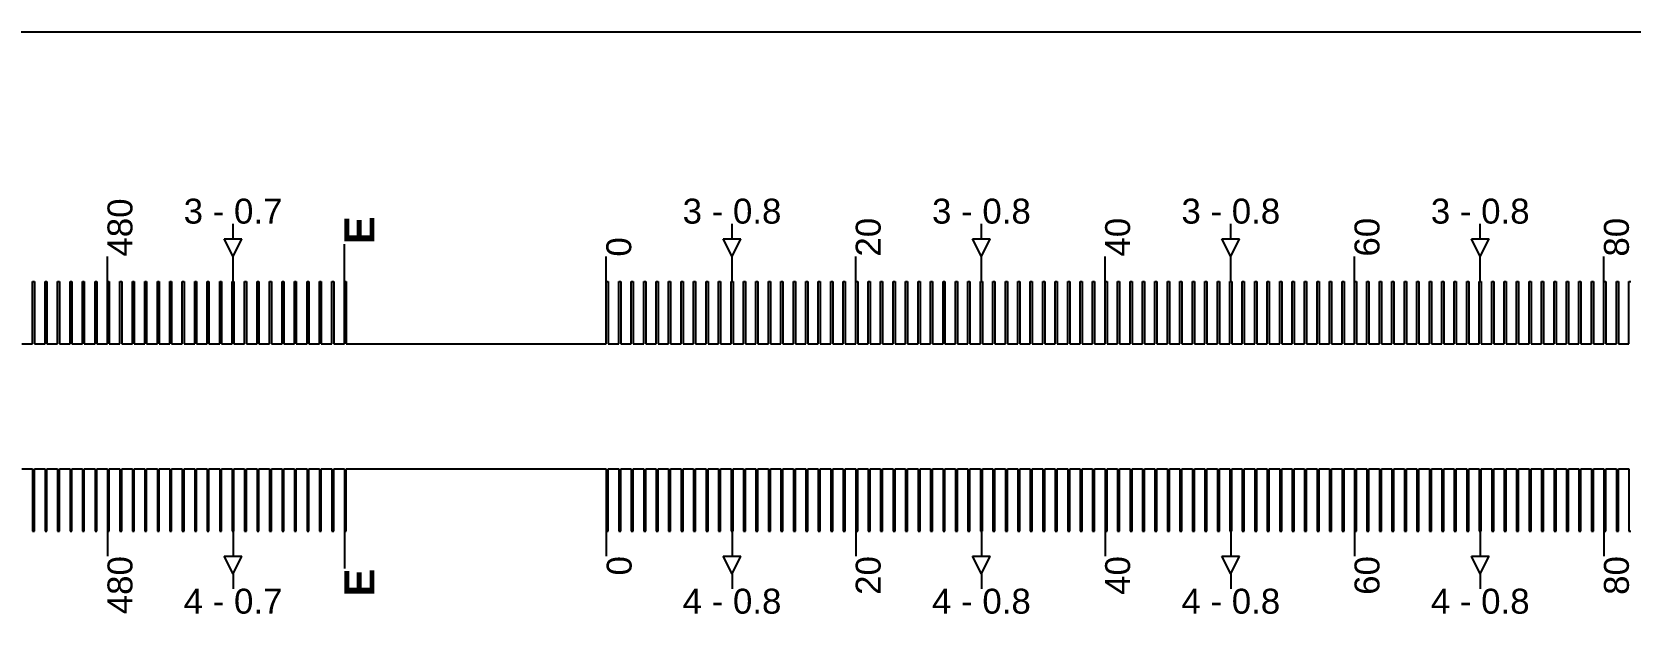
# Model space of a CAD drawing. Extents: x -119394 to 128420, y 74496 to 185496.
# Drawn here: x 6827 to 7467, y 112563 to 112796 of the extents above; entities that cross this region are included whole.
import ezdxf

# ---------------------------------------------------------------- set-up
doc = ezdxf.new("R2010")
doc.units = 13
doc.layers.add('CL - Label-1', color=120, linetype='Continuous')
doc.layers.add('CL - Label-2', color=132, linetype='Continuous')
doc.layers.add('CL - Sub-Micro', color=7, linetype='Continuous', true_color=0x47d1ff)
doc.styles.get("Standard").update_dxf_attribs({"font": 'arial.ttf'})

msp = doc.modelspace()

# ---------------------------------------------------------------- linework, layer by layer
for p, q in [((4356.79, 112795.86), (14856.79, 112795.86)), ((6907.14, 112712.94), (6907.14, 112718.94)), ((7107.19, 112712.94), (7107.19, 112718.94)), ((7207.19, 112712.94), (7207.19, 112718.94)), ((7307.19, 112712.94), (7307.19, 112718.94)), ((7407.19, 112712.94), (7407.19, 112718.94)), ((6951.79, 112695.86), (6951.79, 112710.86)), ((6856.79, 112695.86), (6856.79, 112705.86)), ((6907.14, 112695.86), (6907.14, 112705.86)), ((7056.79, 112695.86), (7056.79, 112705.86)), ((7107.19, 112695.86), (7107.19, 112705.86)), ((7156.79, 112695.86), (7156.79, 112705.86)), ((7207.19, 112695.86), (7207.19, 112705.86)), ((7256.79, 112695.86), (7256.79, 112705.86)), ((7307.19, 112695.86), (7307.19, 112705.86)), ((7356.79, 112695.86), (7356.79, 112705.86)), ((7407.19, 112695.86), (7407.19, 112705.86)), ((7456.79, 112695.86), (7456.79, 112705.86)), ((6856.79, 112595.86), (6856.79, 112585.86)), ((6907.14, 112595.86), (6907.14, 112585.86)), ((6951.79, 112595.86), (6951.79, 112580.86)), ((7056.79, 112595.86), (7056.79, 112585.86)), ((7107.19, 112595.86), (7107.19, 112585.86)), ((7156.79, 112595.86), (7156.79, 112585.86)), ((7207.19, 112595.86), (7207.19, 112585.86)), ((7256.79, 112595.86), (7256.79, 112585.86)), ((7307.19, 112595.86), (7307.19, 112585.86)), ((7356.79, 112595.86), (7356.79, 112585.86)), ((7407.19, 112595.86), (7407.19, 112585.86)), ((7456.79, 112595.86), (7456.79, 112585.86)), ((6907.14, 112578.79), (6907.14, 112572.79)), ((7107.19, 112578.79), (7107.19, 112572.79)), ((7207.19, 112578.79), (7207.19, 112572.79)), ((7307.19, 112578.79), (7307.19, 112572.79)), ((7407.19, 112578.79), (7407.19, 112572.79))]:
    msp.add_line(p, q)
at = {"layer": 'CL - Label-2'}
for p, q in [((6907.14, 112705.86), (6903.6, 112712.96)), ((6903.6, 112712.96), (6910.67, 112712.96)), ((6907.14, 112705.86), (6910.67, 112712.96)), ((7107.19, 112705.86), (7103.65, 112712.96)), ((7103.65, 112712.96), (7110.72, 112712.96)), ((7107.19, 112705.86), (7110.72, 112712.96)), ((7207.19, 112705.86), (7203.65, 112712.96)), ((7203.65, 112712.96), (7210.72, 112712.96)), ((7207.19, 112705.86), (7210.72, 112712.96)), ((7307.19, 112705.86), (7303.65, 112712.96)), ((7303.65, 112712.96), (7310.72, 112712.96)), ((7307.19, 112705.86), (7310.72, 112712.96)), ((7407.19, 112705.86), (7403.65, 112712.96)), ((7403.65, 112712.96), (7410.72, 112712.96)), ((7407.19, 112705.86), (7410.72, 112712.96)), ((6907.14, 112578.79), (6903.6, 112585.89)), ((6903.6, 112585.89), (6910.67, 112585.89)), ((6907.14, 112578.79), (6910.67, 112585.89)), ((7107.19, 112578.79), (7103.65, 112585.89)), ((7103.65, 112585.89), (7110.72, 112585.89)), ((7107.19, 112578.79), (7110.72, 112585.89)), ((7207.19, 112578.79), (7203.65, 112585.89)), ((7203.65, 112585.89), (7210.72, 112585.89)), ((7207.19, 112578.79), (7210.72, 112585.89)), ((7307.19, 112578.79), (7303.65, 112585.89)), ((7303.65, 112585.89), (7310.72, 112585.89)), ((7307.19, 112578.79), (7310.72, 112585.89)), ((7407.19, 112578.79), (7403.65, 112585.89)), ((7403.65, 112585.89), (7410.72, 112585.89)), ((7407.19, 112578.79), (7410.72, 112585.89))]:
    msp.add_line(p, q, dxfattribs=at)
at = {"layer": 'CL - Sub-Micro'}
for p, q in [((6826.79, 112670.86), (6826.79, 112695.86)), ((6826.79, 112695.86), (6827.49, 112695.86)), ((6827.49, 112695.86), (6827.49, 112670.86)), ((6831.79, 112670.86), (6831.79, 112695.86)), ((6831.79, 112695.86), (6832.49, 112695.86)), ((6832.49, 112695.86), (6832.49, 112670.86)), ((6836.79, 112670.86), (6836.79, 112695.86)), ((6836.79, 112695.86), (6837.49, 112695.86)), ((6837.49, 112695.86), (6837.49, 112670.86)), ((6841.79, 112670.86), (6841.79, 112695.86)), ((6841.79, 112695.86), (6842.49, 112695.86)), ((6842.49, 112695.86), (6842.49, 112670.86)), ((6846.79, 112670.86), (6846.79, 112695.86)), ((6846.79, 112695.86), (6847.49, 112695.86)), ((6847.49, 112695.86), (6847.49, 112670.86)), ((6851.79, 112670.86), (6851.79, 112695.86)), ((6851.79, 112695.86), (6852.49, 112695.86)), ((6852.49, 112695.86), (6852.49, 112670.86)), ((6856.79, 112670.86), (6856.79, 112695.86)), ((6856.79, 112695.86), (6857.49, 112695.86)), ((6857.49, 112695.86), (6857.49, 112670.86)), ((6861.79, 112670.86), (6861.79, 112695.86)), ((6861.79, 112695.86), (6862.49, 112695.86)), ((6862.49, 112695.86), (6862.49, 112670.86)), ((6866.79, 112670.86), (6866.79, 112695.86)), ((6866.79, 112695.86), (6867.49, 112695.86)), ((6867.49, 112695.86), (6867.49, 112670.86)), ((6871.79, 112670.86), (6871.79, 112695.86)), ((6871.79, 112695.86), (6872.49, 112695.86)), ((6872.49, 112695.86), (6872.49, 112670.86)), ((6876.79, 112670.86), (6876.79, 112695.86)), ((6876.79, 112695.86), (6877.49, 112695.86)), ((6877.49, 112695.86), (6877.49, 112670.86)), ((6881.79, 112670.86), (6881.79, 112695.86)), ((6881.79, 112695.86), (6882.49, 112695.86)), ((6882.49, 112695.86), (6882.49, 112670.86)), ((6886.79, 112670.86), (6886.79, 112695.86)), ((6886.79, 112695.86), (6887.49, 112695.86)), ((6887.49, 112695.86), (6887.49, 112670.86)), ((6891.79, 112670.86), (6891.79, 112695.86)), ((6891.79, 112695.86), (6892.49, 112695.86)), ((6892.49, 112695.86), (6892.49, 112670.86)), ((6896.79, 112670.86), (6896.79, 112695.86)), ((6896.79, 112695.86), (6897.49, 112695.86)), ((6897.49, 112695.86), (6897.49, 112670.86)), ((6901.79, 112670.86), (6901.79, 112695.86)), ((6901.79, 112695.86), (6902.49, 112695.86)), ((6902.49, 112695.86), (6902.49, 112670.86)), ((6906.79, 112670.86), (6906.79, 112695.86)), ((6906.79, 112695.86), (6907.49, 112695.86)), ((6907.49, 112695.86), (6907.49, 112670.86)), ((6911.79, 112670.86), (6911.79, 112695.86)), ((6911.79, 112695.86), (6912.49, 112695.86)), ((6912.49, 112695.86), (6912.49, 112670.86)), ((6916.79, 112670.86), (6916.79, 112695.86)), ((6916.79, 112695.86), (6917.49, 112695.86)), ((6917.49, 112695.86), (6917.49, 112670.86)), ((6921.79, 112670.86), (6921.79, 112695.86)), ((6921.79, 112695.86), (6922.49, 112695.86)), ((6922.49, 112695.86), (6922.49, 112670.86)), ((6926.79, 112670.86), (6926.79, 112695.86)), ((6926.79, 112695.86), (6927.49, 112695.86)), ((6927.49, 112695.86), (6927.49, 112670.86)), ((6931.79, 112670.86), (6931.79, 112695.86)), ((6931.79, 112695.86), (6932.49, 112695.86)), ((6932.49, 112695.86), (6932.49, 112670.86)), ((6936.79, 112670.86), (6936.79, 112695.86)), ((6936.79, 112695.86), (6937.49, 112695.86)), ((6937.49, 112695.86), (6937.49, 112670.86)), ((6941.79, 112670.86), (6941.79, 112695.86)), ((6941.79, 112695.86), (6942.49, 112695.86)), ((6942.49, 112695.86), (6942.49, 112670.86)), ((6946.79, 112670.86), (6946.79, 112695.86)), ((6946.79, 112695.86), (6947.49, 112695.86)), ((6947.49, 112695.86), (6947.49, 112670.86)), ((6951.79, 112670.86), (6951.79, 112695.86)), ((6951.79, 112695.86), (6952.49, 112695.86)), ((6952.49, 112695.86), (6952.49, 112670.86)), ((7056.79, 112670.86), (7056.79, 112695.86)), ((7056.79, 112695.86), (7057.59, 112695.86)), ((7057.59, 112695.86), (7057.59, 112670.86)), ((7061.79, 112670.86), (7061.79, 112695.86)), ((7061.79, 112695.86), (7062.59, 112695.86)), ((7062.59, 112695.86), (7062.59, 112670.86)), ((7066.79, 112670.86), (7066.79, 112695.86)), ((7066.79, 112695.86), (7067.59, 112695.86)), ((7067.59, 112695.86), (7067.59, 112670.86)), ((7071.79, 112670.86), (7071.79, 112695.86)), ((7071.79, 112695.86), (7072.59, 112695.86)), ((7072.59, 112695.86), (7072.59, 112670.86)), ((7076.79, 112670.86), (7076.79, 112695.86)), ((7076.79, 112695.86), (7077.59, 112695.86)), ((7077.59, 112695.86), (7077.59, 112670.86)), ((7081.79, 112670.86), (7081.79, 112695.86)), ((7081.79, 112695.86), (7082.59, 112695.86)), ((7082.59, 112695.86), (7082.59, 112670.86)), ((7086.79, 112670.86), (7086.79, 112695.86)), ((7086.79, 112695.86), (7087.59, 112695.86)), ((7087.59, 112695.86), (7087.59, 112670.86)), ((7091.79, 112670.86), (7091.79, 112695.86)), ((7091.79, 112695.86), (7092.59, 112695.86)), ((7092.59, 112695.86), (7092.59, 112670.86)), ((7096.79, 112670.86), (7096.79, 112695.86)), ((7096.79, 112695.86), (7097.59, 112695.86)), ((7097.59, 112695.86), (7097.59, 112670.86)), ((7101.79, 112670.86), (7101.79, 112695.86)), ((7101.79, 112695.86), (7102.59, 112695.86)), ((7102.59, 112695.86), (7102.59, 112670.86)), ((7106.79, 112670.86), (7106.79, 112695.86)), ((7106.79, 112695.86), (7107.59, 112695.86)), ((7107.59, 112695.86), (7107.59, 112670.86)), ((7111.79, 112670.86), (7111.79, 112695.86)), ((7111.79, 112695.86), (7112.59, 112695.86)), ((7112.59, 112695.86), (7112.59, 112670.86)), ((7116.79, 112670.86), (7116.79, 112695.86)), ((7116.79, 112695.86), (7117.59, 112695.86)), ((7117.59, 112695.86), (7117.59, 112670.86)), ((7121.79, 112670.86), (7121.79, 112695.86)), ((7121.79, 112695.86), (7122.59, 112695.86)), ((7122.59, 112695.86), (7122.59, 112670.86)), ((7126.79, 112670.86), (7126.79, 112695.86)), ((7126.79, 112695.86), (7127.59, 112695.86)), ((7127.59, 112695.86), (7127.59, 112670.86)), ((7131.79, 112670.86), (7131.79, 112695.86)), ((7131.79, 112695.86), (7132.59, 112695.86)), ((7132.59, 112695.86), (7132.59, 112670.86)), ((7136.79, 112670.86), (7136.79, 112695.86)), ((7136.79, 112695.86), (7137.59, 112695.86)), ((7137.59, 112695.86), (7137.59, 112670.86)), ((7141.79, 112670.86), (7141.79, 112695.86)), ((7141.79, 112695.86), (7142.59, 112695.86)), ((7142.59, 112695.86), (7142.59, 112670.86)), ((7146.79, 112670.86), (7146.79, 112695.86)), ((7146.79, 112695.86), (7147.59, 112695.86)), ((7147.59, 112695.86), (7147.59, 112670.86)), ((7151.79, 112670.86), (7151.79, 112695.86)), ((7151.79, 112695.86), (7152.59, 112695.86)), ((7152.59, 112695.86), (7152.59, 112670.86)), ((7156.79, 112670.86), (7156.79, 112695.86)), ((7156.79, 112695.86), (7157.59, 112695.86)), ((7157.59, 112695.86), (7157.59, 112670.86)), ((7161.79, 112670.86), (7161.79, 112695.86)), ((7161.79, 112695.86), (7162.59, 112695.86)), ((7162.59, 112695.86), (7162.59, 112670.86)), ((7166.79, 112670.86), (7166.79, 112695.86)), ((7166.79, 112695.86), (7167.59, 112695.86)), ((7167.59, 112695.86), (7167.59, 112670.86)), ((7171.79, 112670.86), (7171.79, 112695.86)), ((7171.79, 112695.86), (7172.59, 112695.86)), ((7172.59, 112695.86), (7172.59, 112670.86)), ((7176.79, 112670.86), (7176.79, 112695.86)), ((7176.79, 112695.86), (7177.59, 112695.86)), ((7177.59, 112695.86), (7177.59, 112670.86)), ((7181.79, 112670.86), (7181.79, 112695.86)), ((7181.79, 112695.86), (7182.59, 112695.86)), ((7182.59, 112695.86), (7182.59, 112670.86)), ((7186.79, 112670.86), (7186.79, 112695.86)), ((7186.79, 112695.86), (7187.59, 112695.86)), ((7187.59, 112695.86), (7187.59, 112670.86)), ((7191.79, 112670.86), (7191.79, 112695.86)), ((7191.79, 112695.86), (7192.59, 112695.86)), ((7192.59, 112695.86), (7192.59, 112670.86)), ((7196.79, 112670.86), (7196.79, 112695.86)), ((7196.79, 112695.86), (7197.59, 112695.86)), ((7197.59, 112695.86), (7197.59, 112670.86)), ((7201.79, 112670.86), (7201.79, 112695.86)), ((7201.79, 112695.86), (7202.59, 112695.86)), ((7202.59, 112695.86), (7202.59, 112670.86)), ((7206.79, 112670.86), (7206.79, 112695.86)), ((7206.79, 112695.86), (7207.59, 112695.86)), ((7207.59, 112695.86), (7207.59, 112670.86)), ((7211.79, 112670.86), (7211.79, 112695.86)), ((7211.79, 112695.86), (7212.59, 112695.86)), ((7212.59, 112695.86), (7212.59, 112670.86)), ((7216.79, 112670.86), (7216.79, 112695.86)), ((7216.79, 112695.86), (7217.59, 112695.86)), ((7217.59, 112695.86), (7217.59, 112670.86)), ((7221.79, 112670.86), (7221.79, 112695.86)), ((7221.79, 112695.86), (7222.59, 112695.86)), ((7222.59, 112695.86), (7222.59, 112670.86)), ((7226.79, 112670.86), (7226.79, 112695.86)), ((7226.79, 112695.86), (7227.59, 112695.86)), ((7227.59, 112695.86), (7227.59, 112670.86)), ((7231.79, 112670.86), (7231.79, 112695.86)), ((7231.79, 112695.86), (7232.59, 112695.86)), ((7232.59, 112695.86), (7232.59, 112670.86)), ((7236.79, 112670.86), (7236.79, 112695.86)), ((7236.79, 112695.86), (7237.59, 112695.86)), ((7237.59, 112695.86), (7237.59, 112670.86)), ((7241.79, 112670.86), (7241.79, 112695.86)), ((7241.79, 112695.86), (7242.59, 112695.86)), ((7242.59, 112695.86), (7242.59, 112670.86)), ((7246.79, 112670.86), (7246.79, 112695.86)), ((7246.79, 112695.86), (7247.59, 112695.86)), ((7247.59, 112695.86), (7247.59, 112670.86)), ((7251.79, 112670.86), (7251.79, 112695.86)), ((7251.79, 112695.86), (7252.59, 112695.86)), ((7252.59, 112695.86), (7252.59, 112670.86)), ((7256.79, 112670.86), (7256.79, 112695.86)), ((7256.79, 112695.86), (7257.59, 112695.86)), ((7257.59, 112695.86), (7257.59, 112670.86)), ((7261.79, 112670.86), (7261.79, 112695.86)), ((7261.79, 112695.86), (7262.59, 112695.86)), ((7262.59, 112695.86), (7262.59, 112670.86)), ((7266.79, 112670.86), (7266.79, 112695.86)), ((7266.79, 112695.86), (7267.59, 112695.86)), ((7267.59, 112695.86), (7267.59, 112670.86)), ((7271.79, 112670.86), (7271.79, 112695.86)), ((7271.79, 112695.86), (7272.59, 112695.86)), ((7272.59, 112695.86), (7272.59, 112670.86)), ((7276.79, 112670.86), (7276.79, 112695.86)), ((7276.79, 112695.86), (7277.59, 112695.86)), ((7277.59, 112695.86), (7277.59, 112670.86)), ((7281.79, 112670.86), (7281.79, 112695.86)), ((7281.79, 112695.86), (7282.59, 112695.86)), ((7282.59, 112695.86), (7282.59, 112670.86)), ((7286.79, 112670.86), (7286.79, 112695.86)), ((7286.79, 112695.86), (7287.59, 112695.86)), ((7287.59, 112695.86), (7287.59, 112670.86)), ((7291.79, 112670.86), (7291.79, 112695.86)), ((7291.79, 112695.86), (7292.59, 112695.86)), ((7292.59, 112695.86), (7292.59, 112670.86)), ((7296.79, 112670.86), (7296.79, 112695.86)), ((7296.79, 112695.86), (7297.59, 112695.86)), ((7297.59, 112695.86), (7297.59, 112670.86)), ((7301.79, 112670.86), (7301.79, 112695.86)), ((7301.79, 112695.86), (7302.59, 112695.86)), ((7302.59, 112695.86), (7302.59, 112670.86)), ((7306.79, 112670.86), (7306.79, 112695.86)), ((7306.79, 112695.86), (7307.59, 112695.86)), ((7307.59, 112695.86), (7307.59, 112670.86)), ((7311.79, 112670.86), (7311.79, 112695.86)), ((7311.79, 112695.86), (7312.59, 112695.86)), ((7312.59, 112695.86), (7312.59, 112670.86)), ((7316.79, 112670.86), (7316.79, 112695.86)), ((7316.79, 112695.86), (7317.59, 112695.86)), ((7317.59, 112695.86), (7317.59, 112670.86)), ((7321.79, 112670.86), (7321.79, 112695.86)), ((7321.79, 112695.86), (7322.59, 112695.86)), ((7322.59, 112695.86), (7322.59, 112670.86)), ((7326.79, 112670.86), (7326.79, 112695.86)), ((7326.79, 112695.86), (7327.59, 112695.86)), ((7327.59, 112695.86), (7327.59, 112670.86)), ((7331.79, 112670.86), (7331.79, 112695.86)), ((7331.79, 112695.86), (7332.59, 112695.86)), ((7332.59, 112695.86), (7332.59, 112670.86)), ((7336.79, 112670.86), (7336.79, 112695.86)), ((7336.79, 112695.86), (7337.59, 112695.86)), ((7337.59, 112695.86), (7337.59, 112670.86)), ((7341.79, 112670.86), (7341.79, 112695.86)), ((7341.79, 112695.86), (7342.59, 112695.86)), ((7342.59, 112695.86), (7342.59, 112670.86)), ((7346.79, 112670.86), (7346.79, 112695.86)), ((7346.79, 112695.86), (7347.59, 112695.86)), ((7347.59, 112695.86), (7347.59, 112670.86)), ((7351.79, 112670.86), (7351.79, 112695.86)), ((7351.79, 112695.86), (7352.59, 112695.86)), ((7352.59, 112695.86), (7352.59, 112670.86)), ((7356.79, 112670.86), (7356.79, 112695.86)), ((7356.79, 112695.86), (7357.59, 112695.86)), ((7357.59, 112695.86), (7357.59, 112670.86)), ((7361.79, 112670.86), (7361.79, 112695.86)), ((7361.79, 112695.86), (7362.59, 112695.86)), ((7362.59, 112695.86), (7362.59, 112670.86)), ((7366.79, 112670.86), (7366.79, 112695.86)), ((7366.79, 112695.86), (7367.59, 112695.86)), ((7367.59, 112695.86), (7367.59, 112670.86)), ((7371.79, 112670.86), (7371.79, 112695.86)), ((7371.79, 112695.86), (7372.59, 112695.86)), ((7372.59, 112695.86), (7372.59, 112670.86)), ((7376.79, 112670.86), (7376.79, 112695.86)), ((7376.79, 112695.86), (7377.59, 112695.86)), ((7377.59, 112695.86), (7377.59, 112670.86)), ((7381.79, 112670.86), (7381.79, 112695.86)), ((7381.79, 112695.86), (7382.59, 112695.86)), ((7382.59, 112695.86), (7382.59, 112670.86)), ((7386.79, 112670.86), (7386.79, 112695.86)), ((7386.79, 112695.86), (7387.59, 112695.86)), ((7387.59, 112695.86), (7387.59, 112670.86)), ((7391.79, 112670.86), (7391.79, 112695.86)), ((7391.79, 112695.86), (7392.59, 112695.86)), ((7392.59, 112695.86), (7392.59, 112670.86)), ((7396.79, 112670.86), (7396.79, 112695.86)), ((7396.79, 112695.86), (7397.59, 112695.86)), ((7397.59, 112695.86), (7397.59, 112670.86)), ((7401.79, 112670.86), (7401.79, 112695.86)), ((7401.79, 112695.86), (7402.59, 112695.86)), ((7402.59, 112695.86), (7402.59, 112670.86)), ((7406.79, 112670.86), (7406.79, 112695.86)), ((7406.79, 112695.86), (7407.59, 112695.86)), ((7407.59, 112695.86), (7407.59, 112670.86)), ((7411.79, 112670.86), (7411.79, 112695.86)), ((7411.79, 112695.86), (7412.59, 112695.86)), ((7412.59, 112695.86), (7412.59, 112670.86)), ((7416.79, 112670.86), (7416.79, 112695.86)), ((7416.79, 112695.86), (7417.59, 112695.86)), ((7417.59, 112695.86), (7417.59, 112670.86)), ((7421.79, 112670.86), (7421.79, 112695.86)), ((7421.79, 112695.86), (7422.59, 112695.86)), ((7422.59, 112695.86), (7422.59, 112670.86)), ((7426.79, 112670.86), (7426.79, 112695.86)), ((7426.79, 112695.86), (7427.59, 112695.86)), ((7427.59, 112695.86), (7427.59, 112670.86)), ((7431.79, 112670.86), (7431.79, 112695.86)), ((7431.79, 112695.86), (7432.59, 112695.86)), ((7432.59, 112695.86), (7432.59, 112670.86)), ((7436.79, 112670.86), (7436.79, 112695.86)), ((7436.79, 112695.86), (7437.59, 112695.86)), ((7437.59, 112695.86), (7437.59, 112670.86)), ((7441.79, 112670.86), (7441.79, 112695.86)), ((7441.79, 112695.86), (7442.59, 112695.86)), ((7442.59, 112695.86), (7442.59, 112670.86)), ((7446.79, 112670.86), (7446.79, 112695.86)), ((7446.79, 112695.86), (7447.59, 112695.86)), ((7447.59, 112695.86), (7447.59, 112670.86)), ((7451.79, 112670.86), (7451.79, 112695.86)), ((7451.79, 112695.86), (7452.59, 112695.86)), ((7452.59, 112695.86), (7452.59, 112670.86)), ((7456.79, 112670.86), (7456.79, 112695.86)), ((7456.79, 112695.86), (7457.59, 112695.86)), ((7457.59, 112695.86), (7457.59, 112670.86)), ((7461.79, 112670.86), (7461.79, 112695.86)), ((7461.79, 112695.86), (7462.59, 112695.86)), ((7462.59, 112695.86), (7462.59, 112670.86)), ((7466.79, 112670.86), (7466.79, 112695.86)), ((7466.79, 112695.86), (7467.59, 112695.86)), ((6822.49, 112670.86), (6826.79, 112670.86)), ((6827.49, 112670.86), (6831.79, 112670.86)), ((6832.49, 112670.86), (6836.79, 112670.86)), ((6837.49, 112670.86), (6841.79, 112670.86)), ((6842.49, 112670.86), (6846.79, 112670.86)), ((6847.49, 112670.86), (6851.79, 112670.86)), ((6852.49, 112670.86), (6856.79, 112670.86)), ((6857.49, 112670.86), (6861.79, 112670.86)), ((6862.49, 112670.86), (6866.79, 112670.86)), ((6867.49, 112670.86), (6871.79, 112670.86)), ((6872.49, 112670.86), (6876.79, 112670.86)), ((6877.49, 112670.86), (6881.79, 112670.86)), ((6882.49, 112670.86), (6886.79, 112670.86)), ((6887.49, 112670.86), (6891.79, 112670.86)), ((6892.49, 112670.86), (6896.79, 112670.86)), ((6897.49, 112670.86), (6901.79, 112670.86)), ((6902.49, 112670.86), (6906.79, 112670.86)), ((6907.49, 112670.86), (6911.79, 112670.86)), ((6912.49, 112670.86), (6916.79, 112670.86)), ((6917.49, 112670.86), (6921.79, 112670.86)), ((6922.49, 112670.86), (6926.79, 112670.86)), ((6927.49, 112670.86), (6931.79, 112670.86)), ((6932.49, 112670.86), (6936.79, 112670.86)), ((6937.49, 112670.86), (6941.79, 112670.86)), ((6942.49, 112670.86), (6946.79, 112670.86)), ((6947.49, 112670.86), (6951.79, 112670.86)), ((6952.49, 112670.86), (6956.79, 112670.86)), ((6956.79, 112670.86), (7056.79, 112670.86)), ((7057.59, 112670.86), (7061.79, 112670.86)), ((7062.59, 112670.86), (7066.79, 112670.86)), ((7067.59, 112670.86), (7071.79, 112670.86)), ((7072.59, 112670.86), (7076.79, 112670.86)), ((7077.59, 112670.86), (7081.79, 112670.86)), ((7082.59, 112670.86), (7086.79, 112670.86)), ((7087.59, 112670.86), (7091.79, 112670.86)), ((7092.59, 112670.86), (7096.79, 112670.86)), ((7097.59, 112670.86), (7101.79, 112670.86)), ((7102.59, 112670.86), (7106.79, 112670.86)), ((7107.59, 112670.86), (7111.79, 112670.86)), ((7112.59, 112670.86), (7116.79, 112670.86)), ((7117.59, 112670.86), (7121.79, 112670.86)), ((7122.59, 112670.86), (7126.79, 112670.86)), ((7127.59, 112670.86), (7131.79, 112670.86)), ((7132.59, 112670.86), (7136.79, 112670.86)), ((7137.59, 112670.86), (7141.79, 112670.86)), ((7142.59, 112670.86), (7146.79, 112670.86)), ((7147.59, 112670.86), (7151.79, 112670.86)), ((7152.59, 112670.86), (7156.79, 112670.86)), ((7157.59, 112670.86), (7161.79, 112670.86)), ((7162.59, 112670.86), (7166.79, 112670.86)), ((7167.59, 112670.86), (7171.79, 112670.86)), ((7172.59, 112670.86), (7176.79, 112670.86)), ((7177.59, 112670.86), (7181.79, 112670.86)), ((7182.59, 112670.86), (7186.79, 112670.86)), ((7187.59, 112670.86), (7191.79, 112670.86)), ((7192.59, 112670.86), (7196.79, 112670.86)), ((7197.59, 112670.86), (7201.79, 112670.86)), ((7202.59, 112670.86), (7206.79, 112670.86)), ((7207.59, 112670.86), (7211.79, 112670.86)), ((7212.59, 112670.86), (7216.79, 112670.86)), ((7217.59, 112670.86), (7221.79, 112670.86)), ((7222.59, 112670.86), (7226.79, 112670.86)), ((7227.59, 112670.86), (7231.79, 112670.86)), ((7232.59, 112670.86), (7236.79, 112670.86)), ((7237.59, 112670.86), (7241.79, 112670.86)), ((7242.59, 112670.86), (7246.79, 112670.86)), ((7247.59, 112670.86), (7251.79, 112670.86)), ((7252.59, 112670.86), (7256.79, 112670.86)), ((7257.59, 112670.86), (7261.79, 112670.86)), ((7262.59, 112670.86), (7266.79, 112670.86)), ((7267.59, 112670.86), (7271.79, 112670.86)), ((7272.59, 112670.86), (7276.79, 112670.86)), ((7277.59, 112670.86), (7281.79, 112670.86)), ((7282.59, 112670.86), (7286.79, 112670.86)), ((7287.59, 112670.86), (7291.79, 112670.86)), ((7292.59, 112670.86), (7296.79, 112670.86)), ((7297.59, 112670.86), (7301.79, 112670.86)), ((7302.59, 112670.86), (7306.79, 112670.86)), ((7307.59, 112670.86), (7311.79, 112670.86)), ((7312.59, 112670.86), (7316.79, 112670.86)), ((7317.59, 112670.86), (7321.79, 112670.86)), ((7322.59, 112670.86), (7326.79, 112670.86)), ((7327.59, 112670.86), (7331.79, 112670.86)), ((7332.59, 112670.86), (7336.79, 112670.86)), ((7337.59, 112670.86), (7341.79, 112670.86)), ((7342.59, 112670.86), (7346.79, 112670.86)), ((7347.59, 112670.86), (7351.79, 112670.86)), ((7352.59, 112670.86), (7356.79, 112670.86)), ((7357.59, 112670.86), (7361.79, 112670.86)), ((7362.59, 112670.86), (7366.79, 112670.86)), ((7367.59, 112670.86), (7371.79, 112670.86)), ((7372.59, 112670.86), (7376.79, 112670.86)), ((7377.59, 112670.86), (7381.79, 112670.86)), ((7382.59, 112670.86), (7386.79, 112670.86)), ((7387.59, 112670.86), (7391.79, 112670.86)), ((7392.59, 112670.86), (7396.79, 112670.86)), ((7397.59, 112670.86), (7401.79, 112670.86)), ((7402.59, 112670.86), (7406.79, 112670.86)), ((7407.59, 112670.86), (7411.79, 112670.86)), ((7412.59, 112670.86), (7416.79, 112670.86)), ((7417.59, 112670.86), (7421.79, 112670.86)), ((7422.59, 112670.86), (7426.79, 112670.86)), ((7427.59, 112670.86), (7431.79, 112670.86)), ((7432.59, 112670.86), (7436.79, 112670.86)), ((7437.59, 112670.86), (7441.79, 112670.86)), ((7442.59, 112670.86), (7446.79, 112670.86)), ((7447.59, 112670.86), (7451.79, 112670.86)), ((7452.59, 112670.86), (7456.79, 112670.86)), ((7457.59, 112670.86), (7461.79, 112670.86)), ((7462.59, 112670.86), (7466.79, 112670.86)), ((6822.49, 112620.86), (6826.79, 112620.86)), ((6826.79, 112620.86), (6826.79, 112595.86)), ((6827.49, 112595.86), (6827.49, 112620.86)), ((6827.49, 112620.86), (6831.79, 112620.86)), ((6831.79, 112620.86), (6831.79, 112595.86)), ((6832.49, 112595.86), (6832.49, 112620.86)), ((6832.49, 112620.86), (6836.79, 112620.86)), ((6836.79, 112620.86), (6836.79, 112595.86)), ((6837.49, 112595.86), (6837.49, 112620.86)), ((6837.49, 112620.86), (6841.79, 112620.86)), ((6841.79, 112620.86), (6841.79, 112595.86)), ((6842.49, 112595.86), (6842.49, 112620.86)), ((6842.49, 112620.86), (6846.79, 112620.86)), ((6846.79, 112620.86), (6846.79, 112595.86)), ((6847.49, 112595.86), (6847.49, 112620.86)), ((6847.49, 112620.86), (6851.79, 112620.86)), ((6851.79, 112620.86), (6851.79, 112595.86)), ((6852.49, 112595.86), (6852.49, 112620.86)), ((6852.49, 112620.86), (6856.79, 112620.86)), ((6856.79, 112620.86), (6856.79, 112595.86)), ((6857.49, 112595.86), (6857.49, 112620.86)), ((6857.49, 112620.86), (6861.79, 112620.86)), ((6861.79, 112620.86), (6861.79, 112595.86)), ((6862.49, 112595.86), (6862.49, 112620.86)), ((6862.49, 112620.86), (6866.79, 112620.86)), ((6866.79, 112620.86), (6866.79, 112595.86)), ((6867.49, 112595.86), (6867.49, 112620.86)), ((6867.49, 112620.86), (6871.79, 112620.86)), ((6871.79, 112620.86), (6871.79, 112595.86)), ((6872.49, 112595.86), (6872.49, 112620.86)), ((6872.49, 112620.86), (6876.79, 112620.86)), ((6876.79, 112620.86), (6876.79, 112595.86)), ((6877.49, 112595.86), (6877.49, 112620.86)), ((6877.49, 112620.86), (6881.79, 112620.86)), ((6881.79, 112620.86), (6881.79, 112595.86)), ((6882.49, 112595.86), (6882.49, 112620.86)), ((6882.49, 112620.86), (6886.79, 112620.86)), ((6886.79, 112620.86), (6886.79, 112595.86)), ((6887.49, 112595.86), (6887.49, 112620.86)), ((6887.49, 112620.86), (6891.79, 112620.86)), ((6891.79, 112620.86), (6891.79, 112595.86)), ((6892.49, 112595.86), (6892.49, 112620.86)), ((6892.49, 112620.86), (6896.79, 112620.86)), ((6896.79, 112620.86), (6896.79, 112595.86)), ((6897.49, 112595.86), (6897.49, 112620.86)), ((6897.49, 112620.86), (6901.79, 112620.86)), ((6901.79, 112620.86), (6901.79, 112595.86)), ((6902.49, 112595.86), (6902.49, 112620.86)), ((6902.49, 112620.86), (6906.79, 112620.86)), ((6906.79, 112620.86), (6906.79, 112595.86)), ((6907.49, 112595.86), (6907.49, 112620.86)), ((6907.49, 112620.86), (6911.79, 112620.86)), ((6911.79, 112620.86), (6911.79, 112595.86)), ((6912.49, 112595.86), (6912.49, 112620.86)), ((6912.49, 112620.86), (6916.79, 112620.86)), ((6916.79, 112620.86), (6916.79, 112595.86)), ((6917.49, 112595.86), (6917.49, 112620.86)), ((6917.49, 112620.86), (6921.79, 112620.86)), ((6921.79, 112620.86), (6921.79, 112595.86)), ((6922.49, 112595.86), (6922.49, 112620.86)), ((6922.49, 112620.86), (6926.79, 112620.86)), ((6926.79, 112620.86), (6926.79, 112595.86)), ((6927.49, 112595.86), (6927.49, 112620.86)), ((6927.49, 112620.86), (6931.79, 112620.86)), ((6931.79, 112620.86), (6931.79, 112595.86)), ((6932.49, 112595.86), (6932.49, 112620.86)), ((6932.49, 112620.86), (6936.79, 112620.86)), ((6936.79, 112620.86), (6936.79, 112595.86)), ((6937.49, 112595.86), (6937.49, 112620.86)), ((6937.49, 112620.86), (6941.79, 112620.86)), ((6941.79, 112620.86), (6941.79, 112595.86)), ((6942.49, 112595.86), (6942.49, 112620.86)), ((6942.49, 112620.86), (6946.79, 112620.86)), ((6946.79, 112620.86), (6946.79, 112595.86)), ((6947.49, 112595.86), (6947.49, 112620.86)), ((6947.49, 112620.86), (6951.79, 112620.86)), ((6951.79, 112620.86), (6951.79, 112595.86)), ((6952.49, 112595.86), (6952.49, 112620.86)), ((6952.49, 112620.86), (6956.79, 112620.86)), ((6956.79, 112620.86), (7056.79, 112620.86)), ((7056.79, 112620.86), (7056.79, 112595.86)), ((7057.59, 112595.86), (7057.59, 112620.86)), ((7057.59, 112620.86), (7061.79, 112620.86)), ((7061.79, 112620.86), (7061.79, 112595.86)), ((7062.59, 112595.86), (7062.59, 112620.86)), ((7062.59, 112620.86), (7066.79, 112620.86)), ((7066.79, 112620.86), (7066.79, 112595.86)), ((7067.59, 112595.86), (7067.59, 112620.86)), ((7067.59, 112620.86), (7071.79, 112620.86)), ((7071.79, 112620.86), (7071.79, 112595.86)), ((7072.59, 112595.86), (7072.59, 112620.86)), ((7072.59, 112620.86), (7076.79, 112620.86)), ((7076.79, 112620.86), (7076.79, 112595.86)), ((7077.59, 112595.86), (7077.59, 112620.86)), ((7077.59, 112620.86), (7081.79, 112620.86)), ((7081.79, 112620.86), (7081.79, 112595.86)), ((7082.59, 112595.86), (7082.59, 112620.86)), ((7082.59, 112620.86), (7086.79, 112620.86)), ((7086.79, 112620.86), (7086.79, 112595.86)), ((7087.59, 112595.86), (7087.59, 112620.86)), ((7087.59, 112620.86), (7091.79, 112620.86)), ((7091.79, 112620.86), (7091.79, 112595.86)), ((7092.59, 112595.86), (7092.59, 112620.86)), ((7092.59, 112620.86), (7096.79, 112620.86)), ((7096.79, 112620.86), (7096.79, 112595.86)), ((7097.59, 112595.86), (7097.59, 112620.86)), ((7097.59, 112620.86), (7101.79, 112620.86)), ((7101.79, 112620.86), (7101.79, 112595.86)), ((7102.59, 112595.86), (7102.59, 112620.86)), ((7102.59, 112620.86), (7106.79, 112620.86)), ((7106.79, 112620.86), (7106.79, 112595.86)), ((7107.59, 112595.86), (7107.59, 112620.86)), ((7107.59, 112620.86), (7111.79, 112620.86)), ((7111.79, 112620.86), (7111.79, 112595.86)), ((7112.59, 112595.86), (7112.59, 112620.86)), ((7112.59, 112620.86), (7116.79, 112620.86)), ((7116.79, 112620.86), (7116.79, 112595.86)), ((7117.59, 112595.86), (7117.59, 112620.86)), ((7117.59, 112620.86), (7121.79, 112620.86)), ((7121.79, 112620.86), (7121.79, 112595.86)), ((7122.59, 112595.86), (7122.59, 112620.86)), ((7122.59, 112620.86), (7126.79, 112620.86)), ((7126.79, 112620.86), (7126.79, 112595.86)), ((7127.59, 112595.86), (7127.59, 112620.86)), ((7127.59, 112620.86), (7131.79, 112620.86)), ((7131.79, 112620.86), (7131.79, 112595.86)), ((7132.59, 112595.86), (7132.59, 112620.86)), ((7132.59, 112620.86), (7136.79, 112620.86)), ((7136.79, 112620.86), (7136.79, 112595.86)), ((7137.59, 112595.86), (7137.59, 112620.86)), ((7137.59, 112620.86), (7141.79, 112620.86)), ((7141.79, 112620.86), (7141.79, 112595.86)), ((7142.59, 112595.86), (7142.59, 112620.86)), ((7142.59, 112620.86), (7146.79, 112620.86)), ((7146.79, 112620.86), (7146.79, 112595.86)), ((7147.59, 112595.86), (7147.59, 112620.86)), ((7147.59, 112620.86), (7151.79, 112620.86)), ((7151.79, 112620.86), (7151.79, 112595.86)), ((7152.59, 112595.86), (7152.59, 112620.86)), ((7152.59, 112620.86), (7156.79, 112620.86)), ((7156.79, 112620.86), (7156.79, 112595.86)), ((7157.59, 112595.86), (7157.59, 112620.86)), ((7157.59, 112620.86), (7161.79, 112620.86)), ((7161.79, 112620.86), (7161.79, 112595.86)), ((7162.59, 112595.86), (7162.59, 112620.86)), ((7162.59, 112620.86), (7166.79, 112620.86)), ((7166.79, 112620.86), (7166.79, 112595.86)), ((7167.59, 112595.86), (7167.59, 112620.86)), ((7167.59, 112620.86), (7171.79, 112620.86)), ((7171.79, 112620.86), (7171.79, 112595.86)), ((7172.59, 112595.86), (7172.59, 112620.86)), ((7172.59, 112620.86), (7176.79, 112620.86)), ((7176.79, 112620.86), (7176.79, 112595.86)), ((7177.59, 112595.86), (7177.59, 112620.86)), ((7177.59, 112620.86), (7181.79, 112620.86)), ((7181.79, 112620.86), (7181.79, 112595.86)), ((7182.59, 112595.86), (7182.59, 112620.86)), ((7182.59, 112620.86), (7186.79, 112620.86)), ((7186.79, 112620.86), (7186.79, 112595.86)), ((7187.59, 112595.86), (7187.59, 112620.86)), ((7187.59, 112620.86), (7191.79, 112620.86)), ((7191.79, 112620.86), (7191.79, 112595.86)), ((7192.59, 112595.86), (7192.59, 112620.86)), ((7192.59, 112620.86), (7196.79, 112620.86)), ((7196.79, 112620.86), (7196.79, 112595.86)), ((7197.59, 112595.86), (7197.59, 112620.86)), ((7197.59, 112620.86), (7201.79, 112620.86)), ((7201.79, 112620.86), (7201.79, 112595.86)), ((7202.59, 112595.86), (7202.59, 112620.86)), ((7202.59, 112620.86), (7206.79, 112620.86)), ((7206.79, 112620.86), (7206.79, 112595.86)), ((7207.59, 112595.86), (7207.59, 112620.86)), ((7207.59, 112620.86), (7211.79, 112620.86)), ((7211.79, 112620.86), (7211.79, 112595.86)), ((7212.59, 112595.86), (7212.59, 112620.86)), ((7212.59, 112620.86), (7216.79, 112620.86)), ((7216.79, 112620.86), (7216.79, 112595.86)), ((7217.59, 112595.86), (7217.59, 112620.86)), ((7217.59, 112620.86), (7221.79, 112620.86)), ((7221.79, 112620.86), (7221.79, 112595.86)), ((7222.59, 112595.86), (7222.59, 112620.86)), ((7222.59, 112620.86), (7226.79, 112620.86)), ((7226.79, 112620.86), (7226.79, 112595.86)), ((7227.59, 112595.86), (7227.59, 112620.86)), ((7227.59, 112620.86), (7231.79, 112620.86)), ((7231.79, 112620.86), (7231.79, 112595.86)), ((7232.59, 112595.86), (7232.59, 112620.86)), ((7232.59, 112620.86), (7236.79, 112620.86)), ((7236.79, 112620.86), (7236.79, 112595.86)), ((7237.59, 112595.86), (7237.59, 112620.86)), ((7237.59, 112620.86), (7241.79, 112620.86)), ((7241.79, 112620.86), (7241.79, 112595.86)), ((7242.59, 112595.86), (7242.59, 112620.86)), ((7242.59, 112620.86), (7246.79, 112620.86)), ((7246.79, 112620.86), (7246.79, 112595.86)), ((7247.59, 112595.86), (7247.59, 112620.86)), ((7247.59, 112620.86), (7251.79, 112620.86)), ((7251.79, 112620.86), (7251.79, 112595.86)), ((7252.59, 112595.86), (7252.59, 112620.86)), ((7252.59, 112620.86), (7256.79, 112620.86)), ((7256.79, 112620.86), (7256.79, 112595.86)), ((7257.59, 112595.86), (7257.59, 112620.86)), ((7257.59, 112620.86), (7261.79, 112620.86)), ((7261.79, 112620.86), (7261.79, 112595.86)), ((7262.59, 112595.86), (7262.59, 112620.86)), ((7262.59, 112620.86), (7266.79, 112620.86)), ((7266.79, 112620.86), (7266.79, 112595.86)), ((7267.59, 112595.86), (7267.59, 112620.86)), ((7267.59, 112620.86), (7271.79, 112620.86)), ((7271.79, 112620.86), (7271.79, 112595.86)), ((7272.59, 112595.86), (7272.59, 112620.86)), ((7272.59, 112620.86), (7276.79, 112620.86)), ((7276.79, 112620.86), (7276.79, 112595.86)), ((7277.59, 112595.86), (7277.59, 112620.86)), ((7277.59, 112620.86), (7281.79, 112620.86)), ((7281.79, 112620.86), (7281.79, 112595.86)), ((7282.59, 112595.86), (7282.59, 112620.86)), ((7282.59, 112620.86), (7286.79, 112620.86)), ((7286.79, 112620.86), (7286.79, 112595.86)), ((7287.59, 112595.86), (7287.59, 112620.86)), ((7287.59, 112620.86), (7291.79, 112620.86)), ((7291.79, 112620.86), (7291.79, 112595.86)), ((7292.59, 112595.86), (7292.59, 112620.86)), ((7292.59, 112620.86), (7296.79, 112620.86)), ((7296.79, 112620.86), (7296.79, 112595.86)), ((7297.59, 112595.86), (7297.59, 112620.86)), ((7297.59, 112620.86), (7301.79, 112620.86)), ((7301.79, 112620.86), (7301.79, 112595.86)), ((7302.59, 112595.86), (7302.59, 112620.86)), ((7302.59, 112620.86), (7306.79, 112620.86)), ((7306.79, 112620.86), (7306.79, 112595.86)), ((7307.59, 112595.86), (7307.59, 112620.86)), ((7307.59, 112620.86), (7311.79, 112620.86)), ((7311.79, 112620.86), (7311.79, 112595.86)), ((7312.59, 112595.86), (7312.59, 112620.86)), ((7312.59, 112620.86), (7316.79, 112620.86)), ((7316.79, 112620.86), (7316.79, 112595.86)), ((7317.59, 112595.86), (7317.59, 112620.86)), ((7317.59, 112620.86), (7321.79, 112620.86)), ((7321.79, 112620.86), (7321.79, 112595.86)), ((7322.59, 112595.86), (7322.59, 112620.86)), ((7322.59, 112620.86), (7326.79, 112620.86)), ((7326.79, 112620.86), (7326.79, 112595.86)), ((7327.59, 112595.86), (7327.59, 112620.86)), ((7327.59, 112620.86), (7331.79, 112620.86)), ((7331.79, 112620.86), (7331.79, 112595.86)), ((7332.59, 112595.86), (7332.59, 112620.86)), ((7332.59, 112620.86), (7336.79, 112620.86)), ((7336.79, 112620.86), (7336.79, 112595.86)), ((7337.59, 112595.86), (7337.59, 112620.86)), ((7337.59, 112620.86), (7341.79, 112620.86)), ((7341.79, 112620.86), (7341.79, 112595.86)), ((7342.59, 112595.86), (7342.59, 112620.86)), ((7342.59, 112620.86), (7346.79, 112620.86)), ((7346.79, 112620.86), (7346.79, 112595.86)), ((7347.59, 112595.86), (7347.59, 112620.86)), ((7347.59, 112620.86), (7351.79, 112620.86)), ((7351.79, 112620.86), (7351.79, 112595.86)), ((7352.59, 112595.86), (7352.59, 112620.86)), ((7352.59, 112620.86), (7356.79, 112620.86)), ((7356.79, 112620.86), (7356.79, 112595.86)), ((7357.59, 112595.86), (7357.59, 112620.86)), ((7357.59, 112620.86), (7361.79, 112620.86)), ((7361.79, 112620.86), (7361.79, 112595.86)), ((7362.59, 112595.86), (7362.59, 112620.86)), ((7362.59, 112620.86), (7366.79, 112620.86)), ((7366.79, 112620.86), (7366.79, 112595.86)), ((7367.59, 112595.86), (7367.59, 112620.86)), ((7367.59, 112620.86), (7371.79, 112620.86)), ((7371.79, 112620.86), (7371.79, 112595.86)), ((7372.59, 112595.86), (7372.59, 112620.86)), ((7372.59, 112620.86), (7376.79, 112620.86)), ((7376.79, 112620.86), (7376.79, 112595.86)), ((7377.59, 112595.86), (7377.59, 112620.86)), ((7377.59, 112620.86), (7381.79, 112620.86)), ((7381.79, 112620.86), (7381.79, 112595.86)), ((7382.59, 112595.86), (7382.59, 112620.86)), ((7382.59, 112620.86), (7386.79, 112620.86)), ((7386.79, 112620.86), (7386.79, 112595.86)), ((7387.59, 112595.86), (7387.59, 112620.86)), ((7387.59, 112620.86), (7391.79, 112620.86)), ((7391.79, 112620.86), (7391.79, 112595.86)), ((7392.59, 112595.86), (7392.59, 112620.86)), ((7392.59, 112620.86), (7396.79, 112620.86)), ((7396.79, 112620.86), (7396.79, 112595.86)), ((7397.59, 112595.86), (7397.59, 112620.86)), ((7397.59, 112620.86), (7401.79, 112620.86)), ((7401.79, 112620.86), (7401.79, 112595.86)), ((7402.59, 112595.86), (7402.59, 112620.86)), ((7402.59, 112620.86), (7406.79, 112620.86)), ((7406.79, 112620.86), (7406.79, 112595.86)), ((7407.59, 112595.86), (7407.59, 112620.86)), ((7407.59, 112620.86), (7411.79, 112620.86)), ((7411.79, 112620.86), (7411.79, 112595.86)), ((7412.59, 112595.86), (7412.59, 112620.86)), ((7412.59, 112620.86), (7416.79, 112620.86)), ((7416.79, 112620.86), (7416.79, 112595.86)), ((7417.59, 112595.86), (7417.59, 112620.86)), ((7417.59, 112620.86), (7421.79, 112620.86)), ((7421.79, 112620.86), (7421.79, 112595.86)), ((7422.59, 112595.86), (7422.59, 112620.86)), ((7422.59, 112620.86), (7426.79, 112620.86)), ((7426.79, 112620.86), (7426.79, 112595.86)), ((7427.59, 112595.86), (7427.59, 112620.86)), ((7427.59, 112620.86), (7431.79, 112620.86)), ((7431.79, 112620.86), (7431.79, 112595.86)), ((7432.59, 112595.86), (7432.59, 112620.86)), ((7432.59, 112620.86), (7436.79, 112620.86)), ((7436.79, 112620.86), (7436.79, 112595.86)), ((7437.59, 112595.86), (7437.59, 112620.86)), ((7437.59, 112620.86), (7441.79, 112620.86)), ((7441.79, 112620.86), (7441.79, 112595.86)), ((7442.59, 112595.86), (7442.59, 112620.86)), ((7442.59, 112620.86), (7446.79, 112620.86)), ((7446.79, 112620.86), (7446.79, 112595.86)), ((7447.59, 112595.86), (7447.59, 112620.86)), ((7447.59, 112620.86), (7451.79, 112620.86)), ((7451.79, 112620.86), (7451.79, 112595.86)), ((7452.59, 112595.86), (7452.59, 112620.86)), ((7452.59, 112620.86), (7456.79, 112620.86)), ((7456.79, 112620.86), (7456.79, 112595.86)), ((7457.59, 112595.86), (7457.59, 112620.86)), ((7457.59, 112620.86), (7461.79, 112620.86)), ((7461.79, 112620.86), (7461.79, 112595.86)), ((7462.59, 112595.86), (7462.59, 112620.86)), ((7462.59, 112620.86), (7466.79, 112620.86)), ((7466.79, 112620.86), (7466.79, 112595.86)), ((6826.79, 112595.86), (6827.49, 112595.86)), ((6831.79, 112595.86), (6832.49, 112595.86)), ((6836.79, 112595.86), (6837.49, 112595.86)), ((6841.79, 112595.86), (6842.49, 112595.86)), ((6846.79, 112595.86), (6847.49, 112595.86)), ((6851.79, 112595.86), (6852.49, 112595.86)), ((6856.79, 112595.86), (6857.49, 112595.86)), ((6861.79, 112595.86), (6862.49, 112595.86)), ((6866.79, 112595.86), (6867.49, 112595.86)), ((6871.79, 112595.86), (6872.49, 112595.86)), ((6876.79, 112595.86), (6877.49, 112595.86)), ((6881.79, 112595.86), (6882.49, 112595.86)), ((6886.79, 112595.86), (6887.49, 112595.86)), ((6891.79, 112595.86), (6892.49, 112595.86)), ((6896.79, 112595.86), (6897.49, 112595.86)), ((6901.79, 112595.86), (6902.49, 112595.86)), ((6906.79, 112595.86), (6907.49, 112595.86)), ((6911.79, 112595.86), (6912.49, 112595.86)), ((6916.79, 112595.86), (6917.49, 112595.86)), ((6921.79, 112595.86), (6922.49, 112595.86)), ((6926.79, 112595.86), (6927.49, 112595.86)), ((6931.79, 112595.86), (6932.49, 112595.86)), ((6936.79, 112595.86), (6937.49, 112595.86)), ((6941.79, 112595.86), (6942.49, 112595.86)), ((6946.79, 112595.86), (6947.49, 112595.86)), ((6951.79, 112595.86), (6952.49, 112595.86)), ((7056.79, 112595.86), (7057.59, 112595.86)), ((7061.79, 112595.86), (7062.59, 112595.86)), ((7066.79, 112595.86), (7067.59, 112595.86)), ((7071.79, 112595.86), (7072.59, 112595.86)), ((7076.79, 112595.86), (7077.59, 112595.86)), ((7081.79, 112595.86), (7082.59, 112595.86)), ((7086.79, 112595.86), (7087.59, 112595.86)), ((7091.79, 112595.86), (7092.59, 112595.86)), ((7096.79, 112595.86), (7097.59, 112595.86)), ((7101.79, 112595.86), (7102.59, 112595.86)), ((7106.79, 112595.86), (7107.59, 112595.86)), ((7111.79, 112595.86), (7112.59, 112595.86)), ((7116.79, 112595.86), (7117.59, 112595.86)), ((7121.79, 112595.86), (7122.59, 112595.86)), ((7126.79, 112595.86), (7127.59, 112595.86)), ((7131.79, 112595.86), (7132.59, 112595.86)), ((7136.79, 112595.86), (7137.59, 112595.86)), ((7141.79, 112595.86), (7142.59, 112595.86)), ((7146.79, 112595.86), (7147.59, 112595.86)), ((7151.79, 112595.86), (7152.59, 112595.86)), ((7156.79, 112595.86), (7157.59, 112595.86)), ((7161.79, 112595.86), (7162.59, 112595.86)), ((7166.79, 112595.86), (7167.59, 112595.86)), ((7171.79, 112595.86), (7172.59, 112595.86)), ((7176.79, 112595.86), (7177.59, 112595.86)), ((7181.79, 112595.86), (7182.59, 112595.86)), ((7186.79, 112595.86), (7187.59, 112595.86)), ((7191.79, 112595.86), (7192.59, 112595.86)), ((7196.79, 112595.86), (7197.59, 112595.86)), ((7201.79, 112595.86), (7202.59, 112595.86)), ((7206.79, 112595.86), (7207.59, 112595.86)), ((7211.79, 112595.86), (7212.59, 112595.86)), ((7216.79, 112595.86), (7217.59, 112595.86)), ((7221.79, 112595.86), (7222.59, 112595.86)), ((7226.79, 112595.86), (7227.59, 112595.86)), ((7231.79, 112595.86), (7232.59, 112595.86)), ((7236.79, 112595.86), (7237.59, 112595.86)), ((7241.79, 112595.86), (7242.59, 112595.86)), ((7246.79, 112595.86), (7247.59, 112595.86)), ((7251.79, 112595.86), (7252.59, 112595.86)), ((7256.79, 112595.86), (7257.59, 112595.86)), ((7261.79, 112595.86), (7262.59, 112595.86)), ((7266.79, 112595.86), (7267.59, 112595.86)), ((7271.79, 112595.86), (7272.59, 112595.86)), ((7276.79, 112595.86), (7277.59, 112595.86)), ((7281.79, 112595.86), (7282.59, 112595.86)), ((7286.79, 112595.86), (7287.59, 112595.86)), ((7291.79, 112595.86), (7292.59, 112595.86)), ((7296.79, 112595.86), (7297.59, 112595.86)), ((7301.79, 112595.86), (7302.59, 112595.86)), ((7306.79, 112595.86), (7307.59, 112595.86)), ((7311.79, 112595.86), (7312.59, 112595.86)), ((7316.79, 112595.86), (7317.59, 112595.86)), ((7321.79, 112595.86), (7322.59, 112595.86)), ((7326.79, 112595.86), (7327.59, 112595.86)), ((7331.79, 112595.86), (7332.59, 112595.86)), ((7336.79, 112595.86), (7337.59, 112595.86)), ((7341.79, 112595.86), (7342.59, 112595.86)), ((7346.79, 112595.86), (7347.59, 112595.86)), ((7351.79, 112595.86), (7352.59, 112595.86)), ((7356.79, 112595.86), (7357.59, 112595.86)), ((7361.79, 112595.86), (7362.59, 112595.86)), ((7366.79, 112595.86), (7367.59, 112595.86)), ((7371.79, 112595.86), (7372.59, 112595.86)), ((7376.79, 112595.86), (7377.59, 112595.86)), ((7381.79, 112595.86), (7382.59, 112595.86)), ((7386.79, 112595.86), (7387.59, 112595.86)), ((7391.79, 112595.86), (7392.59, 112595.86)), ((7396.79, 112595.86), (7397.59, 112595.86)), ((7401.79, 112595.86), (7402.59, 112595.86)), ((7406.79, 112595.86), (7407.59, 112595.86)), ((7411.79, 112595.86), (7412.59, 112595.86)), ((7416.79, 112595.86), (7417.59, 112595.86)), ((7421.79, 112595.86), (7422.59, 112595.86)), ((7426.79, 112595.86), (7427.59, 112595.86)), ((7431.79, 112595.86), (7432.59, 112595.86)), ((7436.79, 112595.86), (7437.59, 112595.86)), ((7441.79, 112595.86), (7442.59, 112595.86)), ((7446.79, 112595.86), (7447.59, 112595.86)), ((7451.79, 112595.86), (7452.59, 112595.86)), ((7456.79, 112595.86), (7457.59, 112595.86)), ((7461.79, 112595.86), (7462.59, 112595.86)), ((7466.79, 112595.86), (7467.59, 112595.86))]:
    msp.add_line(p, q, dxfattribs=at)

# ---------------------------------------------------------------- texts
at = {"layer": 'CL - Label-1'}
for s, width, heights, insert, char_height, attachment_point, rotation in [('480', 21.565, [8.55], (6856.79, 112705.86), 10, 1, 90), ('{\\fArial|b1|i0|c0|p34;E}', 33.3178, [8.18], (6951.79, 112710.86), 12, 1, 90), ('20', 21.565, [8.55], (7156.79, 112705.86), 10, 1, 90), ('40', 21.565, [8.55], (7256.79, 112705.86), 10, 1, 90), ('60', 21.565, [8.55], (7356.79, 112705.86), 10, 1, 90), ('80', 21.565, [8.55], (7456.79, 112705.86), 10, 1, 90), ('0', 21.565, [8.55], (7056.79, 112705.86), 10, 1, 90), ('480', 21.565, [8.55], (6856.79, 112585.86), 10, 3, 90), ('{\\fArial|b1|i0|c0|p34;E}', 33.3178, [8.18], (6951.79, 112580.86), 12, 3, 90), ('0', 21.565, [8.55], (7056.79, 112585.86), 10, 7, 270), ('20', 21.565, [8.55], (7156.79, 112585.86), 10, 3, 90), ('40', 21.565, [8.55], (7256.79, 112585.86), 10, 3, 90), ('60', 21.565, [8.55], (7356.79, 112585.86), 10, 3, 90), ('80', 21.565, [8.55], (7456.79, 112585.86), 10, 3, 90)]:
    msp.add_mtext_dynamic_manual_height_columns(s, width=width, gutter_width=12.5, heights=heights, dxfattribs=dict(at, insert=insert, char_height=char_height, attachment_point=attachment_point, rotation=rotation))
at = {"layer": 'CL - Label-2', "char_height": 10}
for s, insert, attachment_point in [('3 - 0.7', (6907.14, 112718.94), 8), ('3 - 0.8', (7107.19, 112718.94), 8), ('3 - 0.8', (7207.19, 112718.94), 8), ('3 - 0.8', (7307.19, 112718.94), 8), ('3 - 0.8', (7407.19, 112718.94), 8), ('4 - 0.7', (6907.14, 112572.79), 2), ('4 - 0.8', (7107.19, 112572.79), 2), ('4 - 0.8', (7207.19, 112572.79), 2), ('4 - 0.8', (7307.19, 112572.79), 2), ('4 - 0.8', (7407.19, 112572.79), 2)]:
    msp.add_mtext_dynamic_manual_height_columns(s, width=52.3045, gutter_width=12.5, heights=[18.11], dxfattribs=dict(at, insert=insert, attachment_point=attachment_point))

doc.saveas('drawing.dxf')
